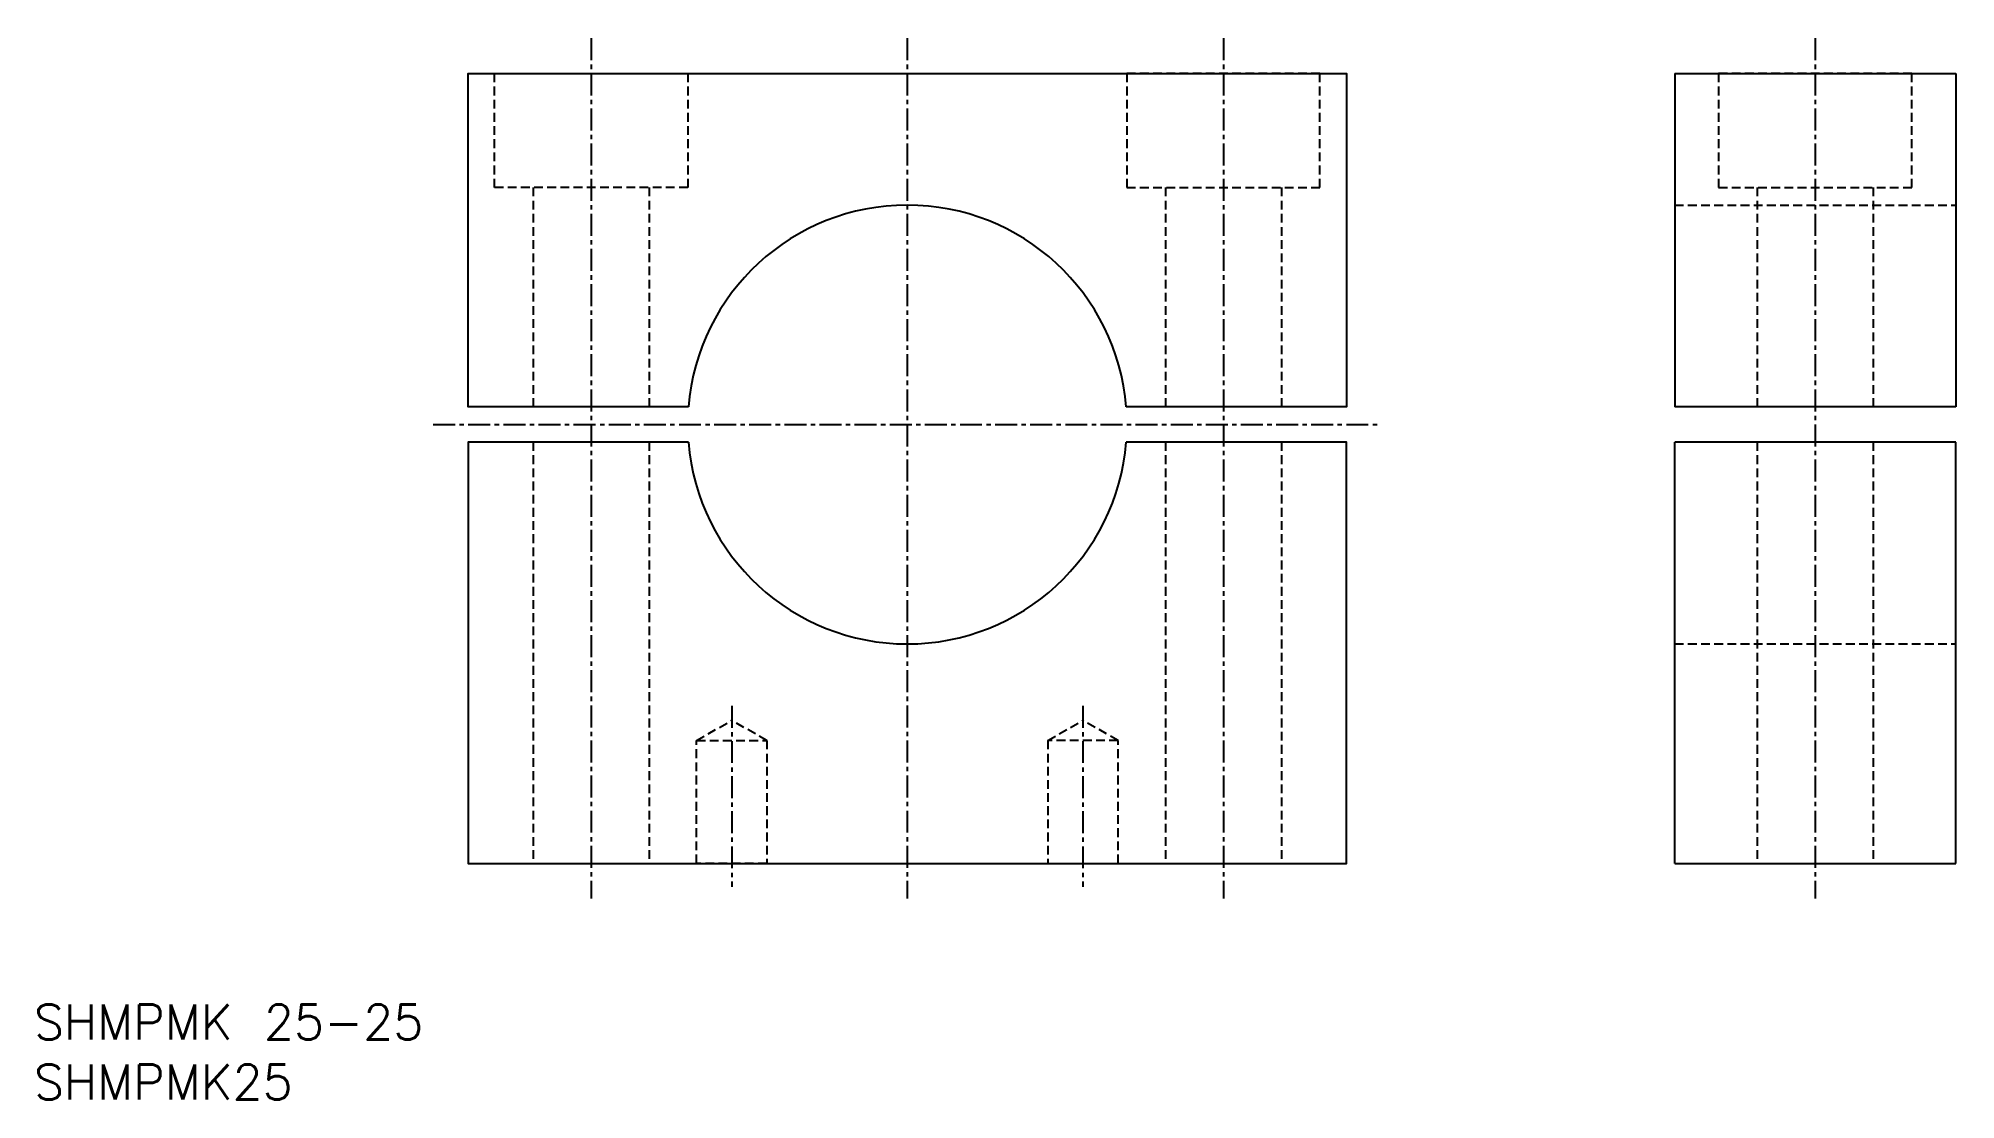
# Model space of a CAD drawing. Extents: x 99 to 208, y 72 to 132.
import ezdxf

# ---------------------------------------------------------------- set-up
doc = ezdxf.new("R2010")
doc.units = 0
doc.linetypes.add('CENTER', pattern=[2, 1.25, -0.25, 0.25, -0.25])
doc.linetypes.add('DASHED', pattern=[0.75, 0.5, -0.25])
doc.layers.get('0').update_dxf_attribs({"linetype": 'CONTINUOUS'})
doc.layers.add('CENTER', color=1, linetype='CENTER')
doc.styles.get("Standard").update_dxf_attribs({"font": 'txt.shx', "bigfont": 'extfont.shx'})

msp = doc.modelspace()

# ---------------------------------------------------------------- linework, layer by layer
at = {"color": 7, "linetype": 'CONTINUOUS'}
for p, q in [((192.2, 130), (208.2, 130)), ((192.2, 130), (192.2, 111)), ((208.2, 130), (208.2, 111)), ((208.2, 111), (192.2, 111)), ((208.2, 109), (192.2, 109)), ((192.2, 85), (192.2, 109)), ((208.2, 85), (208.2, 109)), ((192.2, 85), (208.2, 85))]:
    msp.add_line(p, q, dxfattribs=at)
at = {"color": 3, "linetype": 'DASHED'}
for p, q in [((127.2, 123.5), (127.2, 111)), ((133.8, 123.5), (133.8, 111)), ((163.2, 123.5), (163.2, 111)), ((169.8, 123.5), (169.8, 111)), ((196.9, 123.5), (196.9, 111)), ((203.5, 123.5), (203.5, 111)), ((192.2, 122.5), (208.2, 122.5)), ((127.2, 109), (127.2, 85)), ((133.8, 109), (133.8, 85)), ((163.2, 109), (163.2, 85)), ((169.8, 109), (169.8, 85)), ((196.9, 109), (196.9, 85)), ((203.5, 109), (203.5, 85)), ((192.2, 97.5), (208.2, 97.5)), ((136.5, 92), (138.5, 93.15)), ((140.5, 92), (138.5, 93.15)), ((156.5, 92), (158.5, 93.15)), ((160.5, 92), (158.5, 93.15)), ((136.5, 85), (136.5, 92)), ((136.5, 92), (140.5, 92)), ((140.5, 92), (140.5, 85)), ((160.5, 92), (156.5, 92)), ((156.5, 92), (156.5, 85)), ((160.5, 85), (160.5, 92)), ((140.5, 85), (136.5, 85)), ((156.5, 85), (160.5, 85))]:
    msp.add_line(p, q, dxfattribs=at)
at = {"color": 7, "linetype": 'CONTINUOUS'}
for points in [[(136.04, 111), (123.5, 111), (123.5, 130), (173.5, 130), (173.5, 111), (160.96, 111)], [(136.04, 109), (123.5, 109), (123.5, 85), (173.5, 85), (173.5, 109), (160.96, 109)]]:
    msp.add_lwpolyline(points, dxfattribs=at)
at = {"color": 3, "linetype": 'DASHED'}
for points in [[(136, 123.5), (125, 123.5), (125, 130), (136, 130)], [(161, 123.5), (172, 123.5), (172, 130), (161, 130)], [(194.7, 123.5), (205.7, 123.5), (205.7, 130), (194.7, 130)]]:
    msp.add_lwpolyline(points, close=True, dxfattribs=at)
at = {"color": 7, "linetype": 'CONTINUOUS'}
for start, end in [(4.5886, 175.4114), (184.5886, 355.4114)]:
    msp.add_arc((148.5, 110), 12.5, start, end, dxfattribs=at)
at = {"layer": 'CENTER', "color": 1, "linetype": 'CENTER'}
for p, q in [((130.5, 132), (130.5, 83)), ((148.5, 132), (148.5, 83)), ((166.5, 132), (166.5, 83)), ((200.2, 132), (200.2, 83)), ((121.5, 110), (175.5, 110)), ((138.5, 93.97), (138.5, 83.67)), ((158.5, 93.97), (158.5, 83.67))]:
    msp.add_line(p, q, dxfattribs=at)

# ---------------------------------------------------------------- texts
at = {"color": 7, "linetype": 'CONTINUOUS'}
for s, p in [('SHMPMK 25-25', (98.76, 74.96)), ('SHMPMK25', (98.76, 71.54))]:
    msp.add_text(s, height=2, dxfattribs=at).set_placement(p)

doc.saveas('drawing.dxf')
